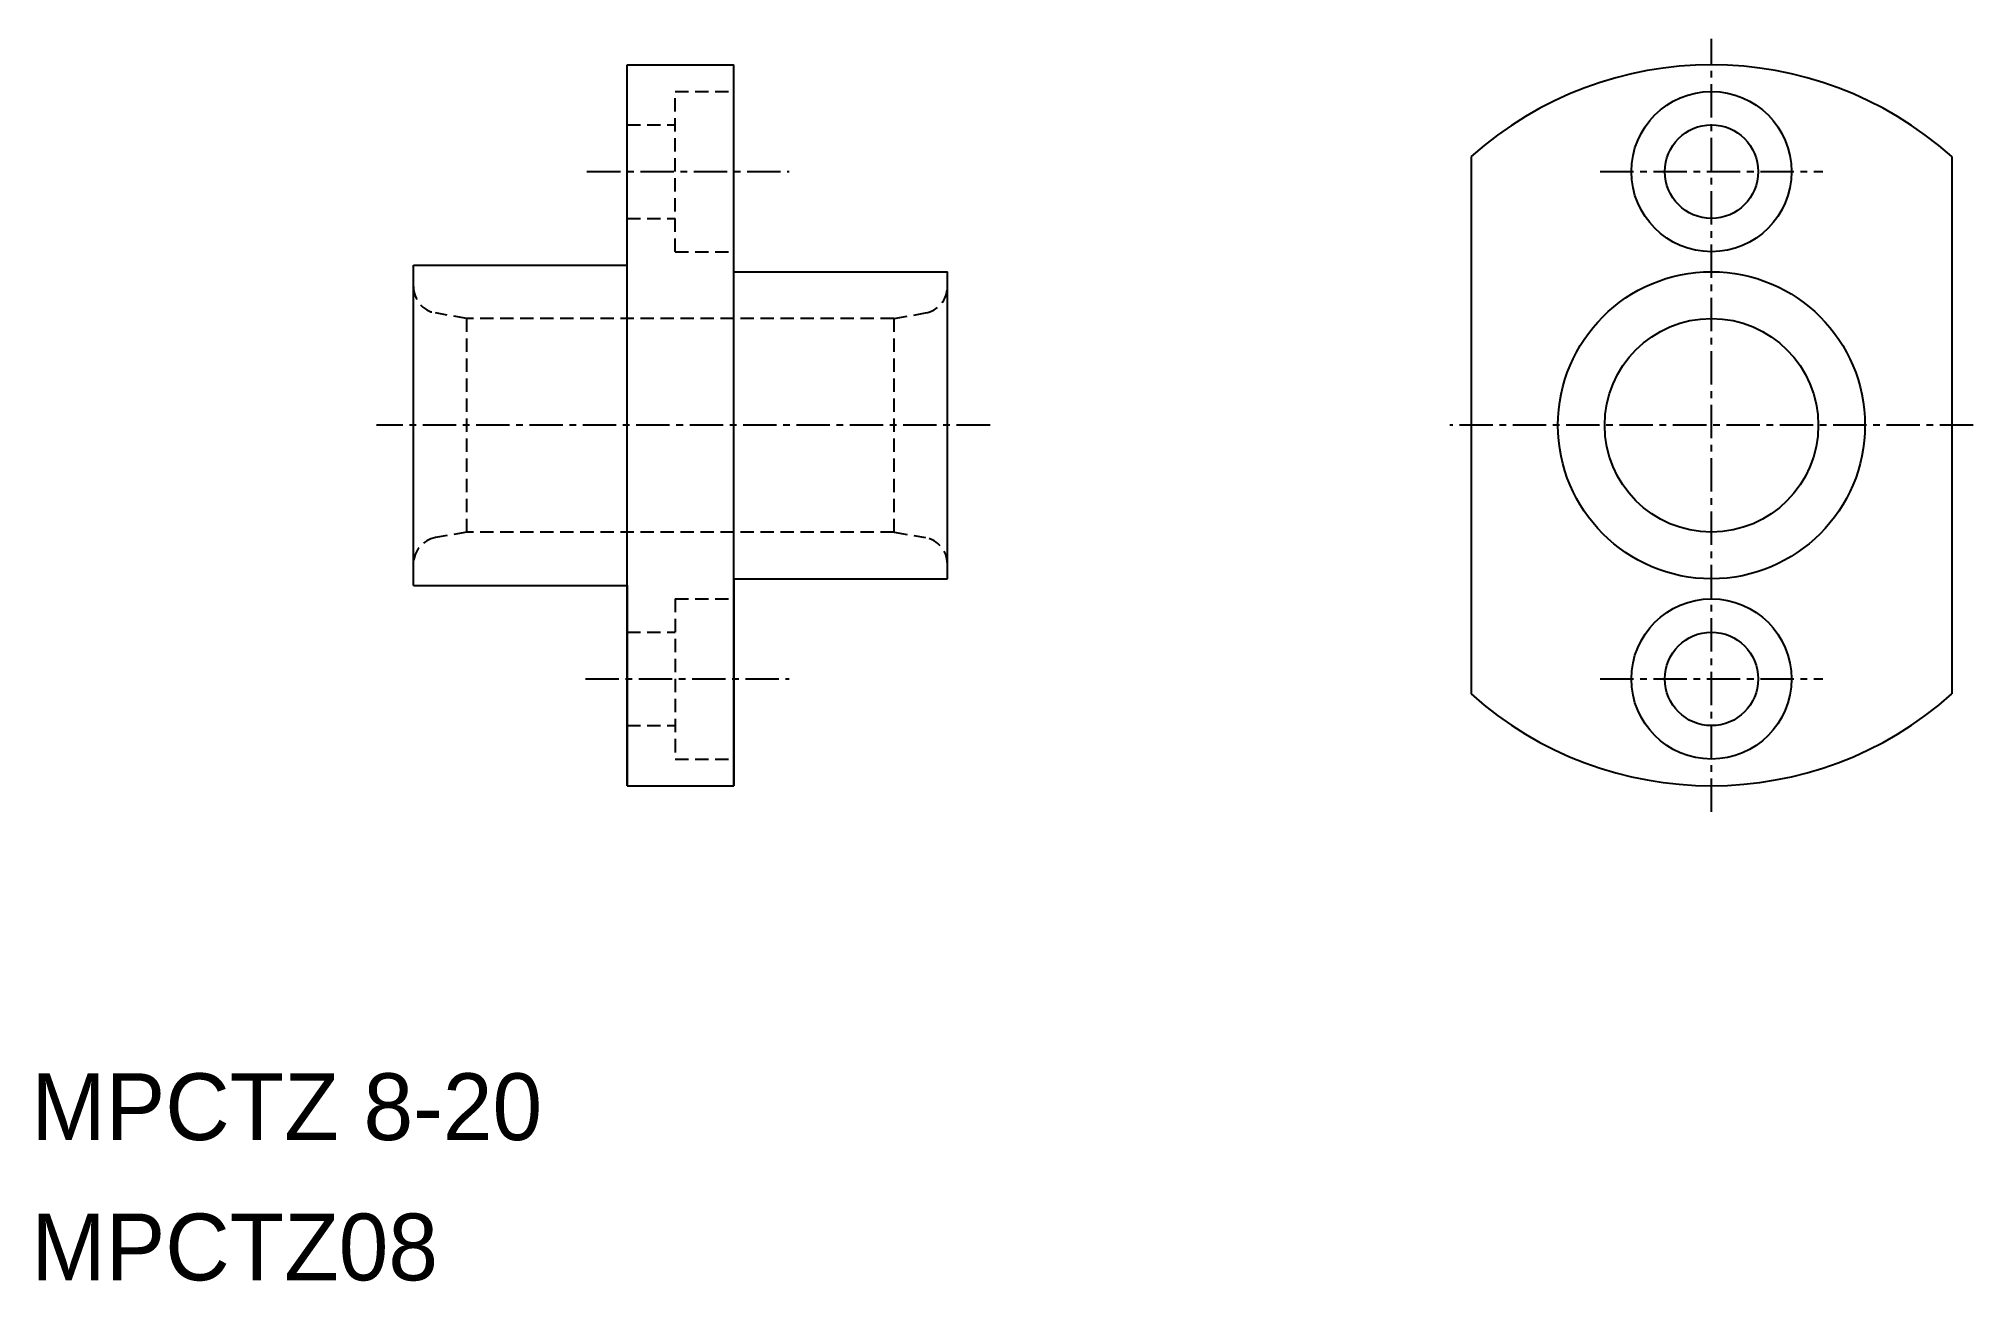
# Model space of a CAD drawing. Extents: x 54.9 to 127.4, y 51.9 to 98.4.
import ezdxf

# ---------------------------------------------------------------- set-up
doc = ezdxf.new("R2010")
doc.units = 0
doc.linetypes.add('CENTER', pattern=[2, 1.25, -0.25, 0.25, -0.25])
doc.linetypes.add('DASHED', pattern=[0.75, 0.5, -0.25])
doc.layers.get('0').update_dxf_attribs({"linetype": 'CONTINUOUS'})
doc.layers.add('CENTER', color=1, linetype='CENTER')

msp = doc.modelspace()

# ---------------------------------------------------------------- linework, layer by layer
at = {"color": 7, "linetype": 'CONTINUOUS'}
for p, q in [((76.932, 70.469), (76.932, 97.469)), ((76.932, 97.469), (80.932, 97.469)), ((80.932, 70.469), (80.932, 97.469)), ((108.553, 94.031), (108.553, 73.906)), ((126.553, 94.031), (126.553, 73.906)), ((68.932, 89.969), (76.932, 89.969)), ((68.932, 77.969), (68.932, 89.969)), ((80.932, 89.719), (88.932, 89.719)), ((88.932, 78.219), (88.932, 89.719)), ((68.932, 77.969), (76.932, 77.969)), ((76.932, 77.969), (76.932, 70.469)), ((80.932, 78.219), (80.932, 70.469)), ((80.932, 78.219), (88.932, 78.219)), ((76.932, 70.469), (80.932, 70.469))]:
    msp.add_line(p, q, dxfattribs=at)
at = {"color": 3, "linetype": 'DASHED'}
for p, q in [((78.732, 90.469), (78.732, 96.469)), ((78.732, 96.469), (80.932, 96.469)), ((76.932, 95.219), (78.732, 95.219)), ((76.932, 91.719), (78.732, 91.719)), ((78.732, 90.469), (80.932, 90.469)), ((70.932, 87.969), (69.759, 88.175)), ((86.932, 87.969), (70.932, 87.969)), ((70.932, 79.969), (70.932, 87.969)), ((86.932, 87.969), (88.106, 88.175)), ((86.932, 79.969), (86.932, 87.969)), ((70.932, 79.969), (69.759, 79.762)), ((86.932, 79.969), (70.932, 79.969)), ((86.932, 79.969), (88.106, 79.762)), ((78.732, 77.469), (78.732, 71.469)), ((78.732, 77.469), (80.932, 77.469)), ((76.932, 76.219), (78.732, 76.219)), ((76.932, 72.719), (78.732, 72.719)), ((78.732, 71.469), (80.932, 71.469))]:
    msp.add_line(p, q, dxfattribs=at)
at = {"color": 7, "linetype": 'CONTINUOUS'}
for centre, radius in [((117.553, 93.469), 3), ((117.553, 93.469), 1.75), ((117.553, 83.969), 5.75), ((117.553, 83.969), 4), ((117.553, 74.469), 3), ((117.553, 74.469), 1.75)]:
    msp.add_circle(centre, radius, dxfattribs=at)
for start, end in [(48.18969, 131.81031), (228.18969, 311.81031)]:
    msp.add_arc((117.553, 83.969), 13.5, start, end, dxfattribs=at)
at = {"color": 3, "linetype": 'DASHED'}
for centre, start, end in [((69.932, 89.16), 180, 260), ((87.932, 89.16), 280, 360), ((69.932, 78.777), 100, 180), ((87.932, 78.777), 0, 80)]:
    msp.add_arc(centre, 1, start, end, dxfattribs=at)
at = {"layer": 'CENTER', "color": 1, "linetype": 'CENTER'}
for p, q in [((117.553, 69.49), (117.553, 98.447)), ((75.431, 93.469), (83.006, 93.469)), ((113.383, 93.469), (121.723, 93.469)), ((90.528, 83.969), (67.549, 83.969)), ((127.36, 83.969), (107.746, 83.969)), ((75.37, 74.469), (83.006, 74.469)), ((113.383, 74.469), (121.723, 74.469))]:
    msp.add_line(p, q, dxfattribs=at)

# ---------------------------------------------------------------- texts
at = {"color": 7, "linetype": 'CONTINUOUS'}
for s, p in [('MPCTZ 8-20', (54.619, 57.197)), ('MPCTZ08', (54.619, 51.944))]:
    msp.add_text(s, height=2.5, dxfattribs=at).set_placement(p)

doc.saveas('drawing.dxf')
